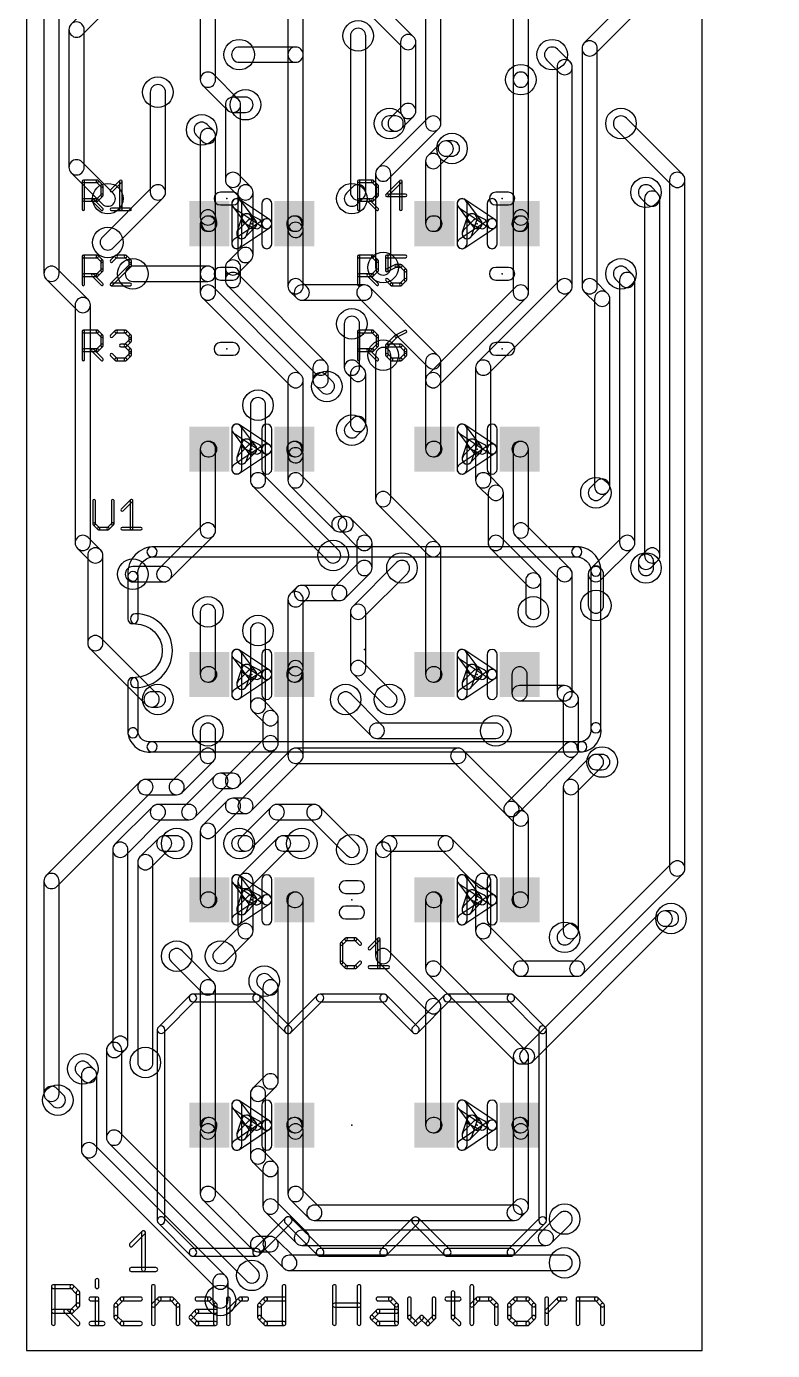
# Model space of a CAD drawing. Extents: x 1.5 to 33.1, y 0.5 to 50.
# Drawn here: x 10.5 to 25.4, y 0.5 to 26.94 of the extents above; entities that cross this region are included whole.
import ezdxf

# ---------------------------------------------------------------- set-up
doc = ezdxf.new("R2010")
doc.units = 0
for name, color, linetype in [('16', 175, 'CONTINUOUS'), ('18', 82, 'CONTINUOUS'), ('20', 7, 'CONTINUOUS'), ('21', 251, 'CONTINUOUS'), ('22', 2, 'CONTINUOUS'), ('23', 7, 'CONTINUOUS'), ('24', 7, 'CONTINUOUS'), ('25', 253, 'CONTINUOUS')]:
    doc.layers.add(name, color=color, linetype=linetype)

# ---------------------------------------------------------------- blocks, each defined once
blk = doc.blocks.new('RECT')
blk.add_solid([(-0.5, -0.5), (0.5, -0.5), (-0.5, 0.5), (0.5, 0.5)])
blk = doc.blocks.new('ROUNDV')
blk.add_circle((0, 0), 0.5)

msp = doc.modelspace()

# ---------------------------------------------------------------- linework, layer by layer
at = {"layer": '16'}
for points in [[(25.1422, 30.1078), (21.6422, 26.6078, 1), (21.8578, 26.3922), (25.3578, 29.8922, 1)], [(13.2672, 28.8578), (11.3922, 26.9828, 1), (11.6078, 26.7672), (13.4828, 28.6422, 1)], [(16.7672, 27.7672), (18.0172, 26.5172, 1), (18.2328, 26.7328), (16.9828, 27.9828, 1)], [(13.9726, 27.5), (13.9726, 25.875, 1), (14.2774, 25.875), (14.2774, 27.5, 1)], [(15.7226, 27.5), (15.7226, 26.375, 1), (16.0274, 26.375), (16.0274, 27.5, 1)], [(18.7774, 25), (18.7774, 27.5, 1), (18.4726, 27.5), (18.4726, 25, 1)], [(20.2226, 27.5), (20.2226, 25.875, 1), (20.5274, 25.875), (20.5274, 27.5, 1)], [(10.8476, 27.125), (10.8476, 22, 1), (11.1524, 22), (11.1524, 27.125, 1)], [(11.3476, 26.875), (11.3476, 24.125, 1), (11.6524, 24.125), (11.6524, 26.875, 1)], [(16.9726, 26.75), (16.9726, 23.625, 1), (17.2774, 23.625), (17.2774, 26.75, 1)], [(17.9726, 26.625), (17.9726, 25.25, 1), (18.2774, 25.25), (18.2774, 26.625, 1)], [(15.875, 26.5274), (14.75, 26.5274, 1), (14.75, 26.2226), (15.875, 26.2226, 1)], [(15.7226, 26.375), (15.7226, 23, 1), (16.0274, 23), (16.0274, 26.375, 1)], [(20.8922, 26.2672), (21.1422, 26.0172, 1), (21.3578, 26.2328), (21.1078, 26.4828, 1)], [(21.5976, 26.5), (21.5976, 21.75, 1), (21.9024, 21.75), (21.9024, 26.5, 1)], [(21.0976, 26.125), (21.0976, 21.75, 1), (21.4024, 21.75), (21.4024, 26.125, 1)], [(14.0172, 25.7672), (14.5172, 25.2672, 1), (14.7328, 25.4828), (14.2328, 25.9828, 1)], [(20.2226, 25.875), (20.2226, 23.125, 1), (20.5274, 23.125), (20.5274, 25.875, 1)], [(12.9726, 25.625), (12.9726, 23.625, 1), (13.2774, 23.625), (13.2774, 25.625, 1)], [(14.4726, 25.375), (14.4726, 23.875, 1), (14.7774, 23.875), (14.7774, 25.375, 1)], [(14.875, 25.5274), (14.625, 25.5274, 1), (14.625, 25.2226), (14.875, 25.2226, 1)], [(18.0172, 25.3578), (17.7672, 25.1078, 1), (17.9828, 24.8922), (18.2328, 25.1422, 1)], [(17.7328, 23.8922), (18.7328, 24.8922, 1), (18.5172, 25.1078), (17.5172, 24.1078, 1)], [(17.875, 25.1524), (17.75, 25.1524, 1), (17.75, 24.8476), (17.875, 24.8476, 1)], [(22.2672, 24.8922), (23.3922, 23.7672, 1), (23.6078, 23.9828), (22.4828, 25.1078, 1)], [(14.2328, 24.8578), (14.1078, 24.9828, 1), (13.8922, 24.7672), (14.0172, 24.6422, 1)], [(14.2774, 23.125), (14.2774, 24.75, 1), (13.9726, 24.75), (13.9726, 23.125, 1)], [(18.7672, 24.6078), (18.5172, 24.3578, 1), (18.7328, 24.1422), (18.9828, 24.3922, 1)], [(19, 24.6524), (18.875, 24.6524, 1), (18.875, 24.3476), (19, 24.3476, 1)], [(18.4726, 24.25), (18.4726, 23, 1), (18.7774, 23), (18.7774, 24.25, 1)], [(11.3922, 24.0172), (12.0172, 23.3922, 1), (12.2328, 23.6078), (11.6078, 24.2328, 1)], [(17.7774, 22.125), (17.7774, 24, 1), (17.4726, 24), (17.4726, 22.125, 1)], [(14.5172, 23.7672), (14.7672, 23.5172, 1), (14.9828, 23.7328), (14.7328, 23.9828, 1)], [(23.3476, 23.875), (23.3476, 10.125, 1), (23.6524, 10.125), (23.6524, 23.875, 1)], [(13.0172, 23.7328), (12.0172, 22.7328, 1), (12.2328, 22.5172), (13.2328, 23.5172, 1)], [(14.7226, 23.625), (14.7226, 22.375, 1), (15.0274, 22.375), (15.0274, 23.625, 1)], [(17.0172, 23.7328), (16.8922, 23.6078, 1), (17.1078, 23.3922), (17.2328, 23.5172, 1)], [(22.7672, 23.5172), (22.8922, 23.3922, 1), (23.1078, 23.6078), (22.9828, 23.7328, 1)], [(22.8476, 23.5), (22.8476, 16.375, 1), (23.1524, 16.375), (23.1524, 23.5, 1)], [(13.9756, 23.0951), (14.0006, 22.9701, 1), (14.2994, 23.0299), (14.2744, 23.1549, 1)], [(20.2256, 23.1549), (20.2006, 23.0299, 1), (20.4994, 22.9701), (20.5244, 23.0951, 1)], [(14.2774, 22), (14.2774, 23, 1), (13.9726, 23), (13.9726, 22, 1)], [(14.125, 22.8476), (14.15, 22.8476, 1), (14.15, 23.1524), (14.125, 23.1524, 1)], [(15.875, 23.1524), (15.85, 23.1524, 1), (15.85, 22.8476), (15.875, 22.8476, 1)], [(16.0244, 22.9049), (15.9994, 23.0299, 1), (15.7006, 22.9701), (15.7256, 22.8451, 1)], [(15.7226, 22.875), (15.7226, 21.75, 1), (16.0274, 21.75), (16.0274, 22.875, 1)], [(18.625, 22.8476), (18.65, 22.8476, 1), (18.65, 23.1524), (18.625, 23.1524, 1)], [(20.375, 23.1524), (20.35, 23.1524, 1), (20.35, 22.8476), (20.375, 22.8476, 1)], [(20.2226, 23), (20.2226, 21.625, 1), (20.5274, 21.625), (20.5274, 23, 1)], [(14.7672, 22.4828), (14.5172, 22.2328, 1), (14.7328, 22.0172), (14.9828, 22.2672, 1)], [(14.4726, 22.125), (14.4726, 21.875, 1), (14.7774, 21.875), (14.7774, 22.125, 1)], [(10.8922, 21.8922), (11.5172, 21.2672, 1), (11.7328, 21.4828), (11.1078, 22.1078, 1)], [(14.125, 22.1524), (12.625, 22.1524, 1), (12.625, 21.8476), (14.125, 21.8476, 1)], [(14.2774, 21.625), (14.2774, 22, 1), (13.9726, 22), (13.9726, 21.625, 1)], [(14.5172, 21.7672), (16.2672, 20.0172, 1), (16.4828, 20.2328), (14.7328, 21.9828, 1)], [(22.2672, 21.8922), (22.3922, 21.7672, 1), (22.6078, 21.9828), (22.4828, 22.1078, 1)], [(22.3476, 21.875), (22.3476, 16.625, 1), (22.6524, 16.625), (22.6524, 21.875, 1)], [(15.9828, 19.9828), (14.2328, 21.7328, 1), (14.0172, 21.5172), (15.7672, 19.7672, 1)], [(15.7672, 21.6422), (15.8922, 21.5172, 1), (16.1078, 21.7328), (15.9828, 21.8578, 1)], [(16, 21.4726), (17.25, 21.4726, 1), (17.25, 21.7774), (16, 21.7774, 1)], [(17.1422, 21.5172), (18.5172, 20.1422, 1), (18.7328, 20.3578), (17.3578, 21.7328, 1)], [(20.2672, 21.7328), (18.5172, 19.9828, 1), (18.7328, 19.7672), (20.4828, 21.5172, 1)], [(21.1422, 21.8578), (19.5172, 20.2328, 1), (19.7328, 20.0172), (21.3578, 21.6422, 1)], [(21.6422, 21.6422), (21.8922, 21.3922, 1), (22.1078, 21.6078), (21.8578, 21.8578, 1)], [(11.4726, 21.375), (11.4726, 16.625, 1), (11.7774, 16.625), (11.7774, 21.375, 1)], [(21.8476, 21.5), (21.8476, 17.75, 1), (22.1524, 17.75), (22.1524, 21.5, 1)], [(16.8476, 21), (16.8476, 20.125, 1), (17.1524, 20.125), (17.1524, 21, 1)], [(17.4726, 20.375), (17.4726, 17.5, 1), (17.7774, 17.5), (17.7774, 20.375, 1)], [(18.4726, 20.25), (18.4726, 19.875, 1), (18.7774, 19.875), (18.7774, 20.25, 1)], [(16.2226, 20.125), (16.2226, 19.875, 1), (16.5274, 19.875), (16.5274, 20.125, 1)], [(16.8922, 20.0172), (17.0172, 19.8922, 1), (17.2328, 20.1078), (17.1078, 20.2328, 1)], [(16.9726, 20), (16.9726, 19, 1), (17.2774, 19), (17.2774, 20, 1)], [(19.4726, 20.125), (19.4726, 17.875, 1), (19.7774, 17.875), (19.7774, 20.125, 1)], [(16.0274, 18.5), (16.0274, 19.875, 1), (15.7226, 19.875), (15.7226, 18.5, 1)], [(16.2672, 19.7672), (16.3922, 19.6422, 1), (16.6078, 19.8578), (16.4828, 19.9828, 1)], [(18.4726, 19.875), (18.4726, 18.5, 1), (18.7774, 18.5), (18.7774, 19.875, 1)], [(14.9726, 19.375), (14.9726, 17.875, 1), (15.2774, 17.875), (15.2774, 19.375, 1)], [(17.0172, 19.1078), (16.8922, 18.9828, 1), (17.1078, 18.7672), (17.2328, 18.8922, 1)], [(13.9726, 18.5), (13.9726, 16.875, 1), (14.2774, 16.875), (14.2774, 18.5, 1)], [(14.125, 18.3476), (14.15, 18.3476, 1), (14.15, 18.6524), (14.125, 18.6524, 1)], [(15.875, 18.6524), (15.85, 18.6524, 1), (15.85, 18.3476), (15.875, 18.3476, 1)], [(16.0244, 18.4049), (15.9994, 18.5299, 1), (15.7006, 18.4701), (15.7256, 18.3451, 1)], [(16.0274, 17.875), (16.0274, 18.375, 1), (15.7226, 18.375), (15.7226, 17.875, 1)], [(18.625, 18.3476), (18.65, 18.3476, 1), (18.65, 18.6524), (18.625, 18.6524, 1)], [(20.375, 18.6524), (20.35, 18.6524, 1), (20.35, 18.3476), (20.375, 18.3476, 1)], [(20.5274, 16.875), (20.5274, 18.5, 1), (20.2226, 18.5), (20.2226, 16.875, 1)], [(15.0172, 17.7672), (16.5172, 16.2672, 1), (16.7328, 16.4828), (15.2328, 17.9828, 1)], [(16.8578, 17.1078), (15.9828, 17.9828, 1), (15.7672, 17.7672), (16.6422, 16.8922, 1)], [(19.5172, 17.7672), (19.7672, 17.5172, 1), (19.9828, 17.7328), (19.7328, 17.9828, 1)], [(19.7226, 17.625), (19.7226, 16.625, 1), (20.0274, 16.625), (20.0274, 17.625, 1)], [(21.8922, 17.8578), (21.7672, 17.7328, 1), (21.9828, 17.5172), (22.1078, 17.6422, 1)], [(17.5172, 17.3922), (18.5172, 16.3922, 1), (18.7328, 16.6078), (17.7328, 17.6078, 1)], [(14.0172, 16.9828), (13.1422, 16.1078, 1), (13.3578, 15.8922), (14.2328, 16.7672, 1)], [(16.875, 17.1524), (16.75, 17.1524, 1), (16.75, 16.8476), (16.875, 16.8476, 1)], [(17.3578, 16.7328), (16.9828, 17.1078, 1), (16.7672, 16.8922), (17.1422, 16.5172, 1)], [(21.3578, 16.1078), (20.4828, 16.9828, 1), (20.2672, 16.7672), (21.1422, 15.8922, 1)], [(11.5172, 16.5172), (11.7672, 16.2672, 1), (11.9828, 16.4828), (11.7328, 16.7328, 1)], [(17.4024, 16.125), (17.4024, 16.625, 1), (17.0976, 16.625), (17.0976, 16.125, 1)], [(19.7672, 16.5172), (20.5172, 15.7672, 1), (20.7328, 15.9828), (19.9828, 16.7328, 1)], [(22.3922, 16.7328), (21.7672, 16.1078, 1), (21.9828, 15.8922), (22.6078, 16.5172, 1)], [(11.7226, 16.375), (11.7226, 14.625, 1), (12.0274, 14.625), (12.0274, 16.375, 1)], [(18.4726, 16.5), (18.4726, 14, 1), (18.7774, 14), (18.7774, 16.5, 1)], [(22.8922, 16.4828), (22.7672, 16.3578, 1), (22.9828, 16.1422), (23.1078, 16.2672, 1)], [(22.7226, 16.25), (22.7226, 16.125, 1), (23.0274, 16.125), (23.0274, 16.25, 1)], [(13.25, 16.1524), (12.625, 16.1524, 1), (12.625, 15.8476), (13.25, 15.8476, 1)], [(16.8578, 15.5172), (17.3578, 16.0172, 1), (17.1422, 16.2328), (16.6422, 15.7328, 1)], [(17.2328, 15.1422), (18.1078, 16.0172, 1), (17.8922, 16.2328), (17.0172, 15.3578, 1)], [(21.4024, 13.625), (21.4024, 16, 1), (21.0976, 16), (21.0976, 13.625, 1)], [(21.7226, 16), (21.7226, 15.375, 1), (22.0274, 15.375), (22.0274, 16, 1)], [(20.4726, 15.875), (20.4726, 15.25, 1), (20.7774, 15.25), (20.7774, 15.875, 1)], [(15.9828, 15.3922), (16.1078, 15.5172, 1), (15.8922, 15.7328), (15.7672, 15.6078, 1)], [(16.0274, 14.125), (16.0274, 15.5, 1), (15.7226, 15.5), (15.7226, 14.125, 1)], [(16, 15.4726), (16.75, 15.4726, 1), (16.75, 15.7774), (16, 15.7774, 1)], [(13.9726, 15.25), (13.9726, 14, 1), (14.2774, 14), (14.2774, 15.25, 1)], [(17.2774, 14.125), (17.2774, 15.25, 1), (16.9726, 15.25), (16.9726, 14.125, 1)], [(15.2774, 13.375), (15.2774, 14.875, 1), (14.9726, 14.875), (14.9726, 13.375, 1)], [(11.7672, 14.5172), (12.8922, 13.3922, 1), (13.1078, 13.6078), (11.9828, 14.7328, 1)], [(15.7256, 14.1549), (15.7006, 14.0299, 1), (15.9994, 13.9701), (16.0244, 14.0951, 1)], [(17.8578, 13.6078), (17.2328, 14.2328, 1), (17.0172, 14.0172), (17.6422, 13.3922, 1)], [(14.125, 13.8476), (14.15, 13.8476, 1), (14.15, 14.1524), (14.125, 14.1524, 1)], [(15.875, 14.1524), (15.85, 14.1524, 1), (15.85, 13.8476), (15.875, 13.8476, 1)], [(15.7226, 14), (15.7226, 12.375, 1), (16.0274, 12.375), (16.0274, 14, 1)], [(18.625, 13.8476), (18.65, 13.8476, 1), (18.65, 14.1524), (18.625, 14.1524, 1)], [(20.5024, 13.625), (20.5024, 14, 1), (20.1976, 14), (20.1976, 13.625, 1)], [(21.25, 13.7774), (20.35, 13.7774, 1), (20.35, 13.4726), (21.25, 13.4726, 1)], [(21.4828, 13.6078), (21.3578, 13.7328, 1), (21.1422, 13.5172), (21.2672, 13.3922, 1)], [(13, 13.3476), (13.125, 13.3476, 1), (13.125, 13.6524), (13, 13.6524, 1)], [(15.4828, 13.2328), (15.2328, 13.4828, 1), (15.0172, 13.2672), (15.2672, 13.0172, 1)], [(17.6078, 12.9828), (16.9828, 13.6078, 1), (16.7672, 13.3922), (17.3922, 12.7672, 1)], [(21.5274, 12.5), (21.5274, 13.5, 1), (21.2226, 13.5), (21.2226, 12.5, 1)], [(15.5274, 12.625), (15.5274, 13.125, 1), (15.2226, 13.125), (15.2226, 12.625, 1)], [(14.2774, 12.375), (14.2774, 12.875, 1), (13.9726, 12.875), (13.9726, 12.375, 1)], [(19.875, 13.0274), (17.5, 13.0274, 1), (17.5, 12.7226), (19.875, 12.7226, 1)], [(14.7328, 11.7672), (15.4828, 12.5172, 1), (15.2672, 12.7328), (14.5172, 11.9828, 1)], [(13.6078, 11.6422), (14.2328, 12.2672, 1), (14.0172, 12.4828), (13.3922, 11.8578, 1)], [(15.7672, 12.4828), (14.7672, 11.4828, 1), (14.9828, 11.2672), (15.9828, 12.2672, 1)], [(15.875, 12.2226), (19.125, 12.2226, 1), (19.125, 12.5274), (15.875, 12.5274, 1)], [(19.0172, 12.2672), (20.0797, 11.2047, 1), (20.2953, 11.4203), (19.2328, 12.4828, 1)], [(20.2953, 11.2047), (21.4828, 12.3922, 1), (21.2672, 12.6078), (20.0797, 11.4203, 1)], [(21.7672, 12.3578), (21.2672, 11.8578, 1), (21.4828, 11.6422), (21.9828, 12.1422, 1)], [(22, 12.4024), (21.875, 12.4024, 1), (21.875, 12.0976), (22, 12.0976, 1)], [(11.1078, 9.7672), (12.9828, 11.6422, 1), (12.7672, 11.8578), (10.8922, 9.9828, 1)], [(12.875, 11.5976), (13.5, 11.5976, 1), (13.5, 11.9024), (12.875, 11.9024, 1)], [(13.8578, 11.1422), (14.4828, 11.7672, 1), (14.2672, 11.9828), (13.6422, 11.3578, 1)], [(14.375, 11.7226), (14.625, 11.7226, 1), (14.625, 12.0274), (14.375, 12.0274, 1)], [(21.2226, 11.75), (21.2226, 8.875, 1), (21.5274, 8.875), (21.5274, 11.75, 1)], [(12.4828, 10.3922), (13.2328, 11.1422, 1), (13.0172, 11.3578), (12.2672, 10.6078, 1)], [(13.125, 11.0976), (13.75, 11.0976, 1), (13.75, 11.4024), (13.125, 11.4024, 1)], [(14.5172, 11.4828), (14.0172, 10.9828, 1), (14.2328, 10.7672), (14.7328, 11.2672, 1)], [(14.875, 11.5274), (14.625, 11.5274, 1), (14.625, 11.2226), (14.875, 11.2226, 1)], [(14.9828, 10.5172), (15.6078, 11.1422, 1), (15.3922, 11.3578), (14.7672, 10.7328, 1)], [(15.5, 11.0976), (16.25, 11.0976, 1), (16.25, 11.4024), (15.5, 11.4024, 1)], [(16.1422, 11.1422), (16.8922, 10.3922, 1), (17.1078, 10.6078), (16.3578, 11.3578, 1)], [(20.0797, 11.2047), (20.2672, 11.0172, 1), (20.4828, 11.2328), (20.2953, 11.4203, 1)], [(20.2226, 11.125), (20.2226, 9.5, 1), (20.5274, 9.5), (20.5274, 11.125, 1)], [(13.9726, 10.875), (13.9726, 9.5, 1), (14.2774, 9.5), (14.2774, 10.875, 1)], [(12.5274, 6.625), (12.5274, 10.5, 1), (12.2226, 10.5), (12.2226, 6.625, 1)], [(13.1422, 10.7328), (12.7672, 10.3578, 1), (12.9828, 10.1422), (13.3578, 10.5172, 1)], [(13.5, 10.7774), (13.25, 10.7774, 1), (13.25, 10.4726), (13.5, 10.4726, 1)], [(14.75, 10.4726), (14.875, 10.4726, 1), (14.875, 10.7774), (14.75, 10.7774, 1)], [(14.9828, 9.7672), (15.7328, 10.5172, 1), (15.5172, 10.7328), (14.7672, 9.9828, 1)], [(15.625, 10.4726), (16, 10.4726, 1), (16, 10.7774), (15.625, 10.7774, 1)], [(17.6422, 10.7328), (17.5172, 10.6078, 1), (17.7328, 10.3922), (17.8578, 10.5172, 1)], [(17.4726, 10.5), (17.4726, 8.375, 1), (17.7774, 8.375), (17.7774, 10.5, 1)], [(18.875, 10.7774), (17.75, 10.7774, 1), (17.75, 10.4726), (18.875, 10.4726, 1)], [(19.7328, 9.9828), (18.9828, 10.7328, 1), (18.7672, 10.5172), (19.5172, 9.7672, 1)], [(12.7226, 10.25), (12.7226, 6.25, 1), (13.0274, 6.25), (13.0274, 10.25, 1)], [(23.3922, 10.2328), (21.3922, 8.2328, 1), (21.6078, 8.0172), (23.6078, 10.0172, 1)], [(11.1524, 5.625), (11.1524, 9.875, 1), (10.8476, 9.875), (10.8476, 5.625, 1)], [(15.0274, 8.875), (15.0274, 9.875, 1), (14.7226, 9.875), (14.7226, 8.875, 1)], [(19.7774, 8.875), (19.7774, 9.875, 1), (19.4726, 9.875), (19.4726, 8.875, 1)], [(14.125, 9.3476), (14.15, 9.3476, 1), (14.15, 9.6524), (14.125, 9.6524, 1)], [(15.875, 9.6524), (15.85, 9.6524, 1), (15.85, 9.3476), (15.875, 9.3476, 1)], [(15.7226, 9.5), (15.7226, 5, 1), (16.0274, 5), (16.0274, 9.5, 1)], [(18.7774, 8.125), (18.7774, 9.5, 1), (18.4726, 9.5), (18.4726, 8.125, 1)], [(18.625, 9.3476), (18.65, 9.3476, 1), (18.65, 9.6524), (18.625, 9.6524, 1)], [(20.375, 9.6524), (20.35, 9.6524, 1), (20.35, 9.3476), (20.375, 9.3476, 1)], [(23.1422, 9.2328), (20.3922, 6.4828, 1), (20.6078, 6.2672), (23.3578, 9.0172, 1)], [(23.375, 9.2774), (23.25, 9.2774, 1), (23.25, 8.9726), (23.375, 8.9726, 1)], [(14.4828, 8.2672), (14.9828, 8.7672, 1), (14.7672, 8.9828), (14.2672, 8.4828, 1)], [(20.4828, 8.2328), (19.7328, 8.9828, 1), (19.5172, 8.7672), (20.2672, 8.0172, 1)], [(21.2672, 8.9828), (21.1422, 8.8578, 1), (21.3578, 8.6422), (21.4828, 8.7672, 1)], [(13.3922, 8.2672), (14.0172, 7.6422, 1), (14.2328, 7.8578), (13.6078, 8.4828, 1)], [(17.5172, 8.2672), (18.5172, 7.2672, 1), (18.7328, 7.4828), (17.7328, 8.4828, 1)], [(20.4828, 6.4828), (18.7328, 8.2328, 1), (18.5172, 8.0172), (20.2672, 6.2672, 1)], [(21.5, 8.2774), (20.375, 8.2774, 1), (20.375, 7.9726), (21.5, 7.9726, 1)], [(15.1422, 7.7672), (15.2672, 7.6422, 1), (15.4828, 7.8578), (15.3578, 7.9828, 1)], [(13.9726, 7.75), (13.9726, 5, 1), (14.2774, 5), (14.2774, 7.75, 1)], [(15.2226, 7.75), (15.2226, 5.875, 1), (15.5274, 5.875), (15.5274, 7.75, 1)], [(18.4726, 7.375), (18.4726, 5, 1), (18.7774, 5), (18.7774, 7.375, 1)], [(12.3578, 6.3922), (12.4828, 6.5172, 1), (12.2672, 6.7328), (12.1422, 6.6078, 1)], [(12.4024, 4.75), (12.4024, 6.5, 1), (12.0976, 6.5), (12.0976, 4.75, 1)], [(20.5274, 5), (20.5274, 6.375, 1), (20.2226, 6.375), (20.2226, 5, 1)], [(20.5, 6.5274), (20.375, 6.5274, 1), (20.375, 6.2226), (20.5, 6.2226, 1)], [(11.8578, 6.1078), (11.7328, 6.2328, 1), (11.5172, 6.0172), (11.6422, 5.8922, 1)], [(11.9024, 4.5), (11.9024, 6, 1), (11.5976, 6), (11.5976, 4.5, 1)], [(15.2672, 5.9828), (15.0172, 5.7328, 1), (15.2328, 5.5172), (15.4828, 5.7672, 1)], [(11.2328, 5.6078), (11.1078, 5.7328, 1), (10.8922, 5.5172), (11.0172, 5.3922, 1)], [(14.9726, 5.625), (14.9726, 4.375, 1), (15.2774, 4.375), (15.2774, 5.625, 1)], [(14.125, 4.8476), (14.15, 4.8476, 1), (14.15, 5.1524), (14.125, 5.1524, 1)], [(14.2744, 4.8451), (14.2994, 4.9701, 1), (14.0006, 5.0299), (13.9756, 4.9049, 1)], [(14.2774, 3.625), (14.2774, 4.875, 1), (13.9726, 4.875), (13.9726, 3.625, 1)], [(15.875, 5.1524), (15.85, 5.1524, 1), (15.85, 4.8476), (15.875, 4.8476, 1)], [(16.0244, 4.9049), (15.9994, 5.0299, 1), (15.7006, 4.9701), (15.7256, 4.8451, 1)], [(16.0274, 3.625), (16.0274, 4.875, 1), (15.7226, 4.875), (15.7226, 3.625, 1)], [(18.625, 4.8476), (18.65, 4.8476, 1), (18.65, 5.1524), (18.625, 5.1524, 1)], [(20.375, 5.1524), (20.35, 5.1524, 1), (20.35, 4.8476), (20.375, 4.8476, 1)], [(20.5244, 4.9049), (20.4994, 5.0299, 1), (20.2006, 4.9701), (20.2256, 4.8451, 1)], [(20.2226, 4.875), (20.2226, 3.375, 1), (20.5274, 3.375), (20.5274, 4.875, 1)], [(15.1078, 2.1078), (12.3578, 4.8578, 1), (12.1422, 4.6422), (14.8922, 1.8922, 1)], [(14.4828, 1.9828), (11.8578, 4.6078, 1), (11.6422, 4.3922), (14.2672, 1.7672, 1)], [(15.0172, 4.2672), (15.2672, 4.0172, 1), (15.4828, 4.2328), (15.2328, 4.4828, 1)], [(15.2226, 4.125), (15.2226, 3.375, 1), (15.5274, 3.375), (15.5274, 4.125, 1)], [(15.2328, 2.7328), (14.2328, 3.7328, 1), (14.0172, 3.5172), (15.0172, 2.5172, 1)], [(16.3578, 3.3578), (15.9828, 3.7328, 1), (15.7672, 3.5172), (16.1422, 3.1422, 1)], [(15.2672, 3.2672), (15.8922, 2.6422, 1), (16.1078, 2.8578), (15.4828, 3.4828, 1)], [(20.2672, 3.4828), (20.1422, 3.3578, 1), (20.3578, 3.1422), (20.4828, 3.2672, 1)], [(20.25, 3.4024), (16.25, 3.4024, 1), (16.25, 3.0976), (20.25, 3.0976, 1)], [(20.9828, 2.6422), (21.3578, 3.0172, 1), (21.1422, 3.2328), (20.7672, 2.8578, 1)], [(15.375, 2.7774), (15.125, 2.7774, 1), (15.125, 2.4726), (15.375, 2.4726, 1)], [(15.8578, 2.3578), (15.4828, 2.7328, 1), (15.2672, 2.5172), (15.6422, 2.1422, 1)], [(16, 2.5976), (20.875, 2.5976, 1), (20.875, 2.9024), (16, 2.9024, 1)], [(21.25, 2.4024), (15.75, 2.4024, 1), (15.75, 2.0976), (21.25, 2.0976, 1)], [(14.5274, 1.5), (14.5274, 1.875, 1), (14.2226, 1.875), (14.2226, 1.5, 1)]]:
    msp.add_lwpolyline(points, format="xyb", close=True, dxfattribs=at)
at = {"layer": '20'}
for p, q in [((10.5, 27.5), (10.5, 0.5)), ((24, 0.5), (24, 27.5)), ((10.5, 0.5), (24, 0.5))]:
    msp.add_line(p, q, dxfattribs=at)
at = {"layer": '21'}
for points in [[(14.373, 23.373), (14.627, 23.373, 1), (14.627, 23.627), (14.373, 23.627, 1)], [(19.873, 23.373), (20.127, 23.373, 1), (20.127, 23.627), (19.873, 23.627, 1)], [(14.373, 21.873), (14.627, 21.873, 1), (14.627, 22.127), (14.373, 22.127, 1)], [(19.873, 21.873), (20.127, 21.873, 1), (20.127, 22.127), (19.873, 22.127, 1)], [(14.373, 20.373), (14.627, 20.373, 1), (14.627, 20.627), (14.373, 20.627, 1)], [(19.873, 20.373), (20.127, 20.373, 1), (20.127, 20.627), (19.873, 20.627, 1)], [(13.0199, 16.3454, 1), (12.9965, 16.5472, 0.4143), (12.5263, 15.9536, 1), (12.7281, 15.977, -0.4143)], [(21.4918, 16.5479), (13.0082, 16.5479, 1), (13.0082, 16.3447), (21.4918, 16.3447, 1)], [(21.7712, 16.0653, 1), (21.9744, 16.0653, 0.4144), (21.4918, 16.5479, 1), (21.4918, 16.3447, -0.4144)], [(21.9744, 12.9347), (21.9744, 16.0653, 1), (21.7712, 16.0653), (21.7712, 12.9347, 1)], [(12.5256, 15.9526), (12.5256, 15.1096, 1), (12.7288, 15.1096), (12.7288, 15.9526, 1)], [(12.678, 13.9412, 1), (12.678, 13.738, 1), (12.678, 15.2112, 1), (12.678, 15.008, -1)], [(12.7288, 12.8347), (12.7288, 13.8396, 1), (12.5256, 13.8396), (12.5256, 12.8347, 1)], [(21.5766, 12.6542, 1), (21.607, 12.4532, 0.4142), (21.9733, 12.9499, 1), (21.7723, 12.9195, -0.4142)], [(12.7277, 12.8498, 1), (12.5267, 12.8196, 0.4145), (13.0234, 12.4532, 1), (12.993, 12.6542, -0.4145)], [(13.0082, 12.4521), (21.5918, 12.4521, 1), (21.5918, 12.6553), (13.0082, 12.6553, 1)], [(17.127, 9.881), (16.873, 9.881, 1), (16.873, 9.627), (17.127, 9.627, 1)], [(17.127, 9.373), (16.873, 9.373, 1), (16.873, 9.119), (17.127, 9.119, 1)], [(13.7711, 7.5939), (13.1361, 6.9589, 1), (13.2439, 6.8511), (13.8789, 7.4861, 1)], [(13.825, 7.4638), (15.095, 7.4638, 1), (15.095, 7.6162), (13.825, 7.6162, 1)], [(15.0411, 7.4861), (15.6761, 6.8511, 1), (15.7839, 6.9589), (15.1489, 7.5939, 1)], [(15.7839, 6.8511), (16.4189, 7.4861, 1), (16.3111, 7.5939), (15.6761, 6.9589, 1)], [(16.365, 7.4638), (17.635, 7.4638, 1), (17.635, 7.6162), (16.365, 7.6162, 1)], [(17.5811, 7.4861), (18.2161, 6.8511, 1), (18.3239, 6.9589), (17.6889, 7.5939, 1)], [(18.3239, 6.8511), (18.9589, 7.4861, 1), (18.8511, 7.5939), (18.2161, 6.9589, 1)], [(18.905, 7.4638), (20.175, 7.4638, 1), (20.175, 7.6162), (18.905, 7.6162, 1)], [(20.1211, 7.4861), (20.7561, 6.8511, 1), (20.8639, 6.9589), (20.2289, 7.5939, 1)], [(13.1138, 6.905), (13.1138, 3.095, 1), (13.2662, 3.095), (13.2662, 6.905, 1)], [(20.7338, 6.905), (20.7338, 3.095, 1), (20.8862, 3.095), (20.8862, 6.905, 1)], [(13.1361, 3.0411), (13.7711, 2.4061, 1), (13.8789, 2.5139), (13.2439, 3.1489, 1)], [(15.6761, 3.1489), (15.0411, 2.5139, 1), (15.1489, 2.4061), (15.7839, 3.0411, 1)], [(16.4189, 2.5139), (15.7839, 3.1489, 1), (15.6761, 3.0411), (16.3111, 2.4061, 1)], [(18.2161, 3.1489), (17.5811, 2.5139, 1), (17.6889, 2.4061), (18.3239, 3.0411, 1)], [(18.9589, 2.5139), (18.3239, 3.1489, 1), (18.2161, 3.0411), (18.8511, 2.4061, 1)], [(20.7561, 3.1489), (20.1211, 2.5139, 1), (20.2289, 2.4061), (20.8639, 3.0411, 1)], [(12.62, 2.5816), (12.8658, 2.8274, 1), (12.8119, 2.8813), (12.5662, 2.6355, 1)], [(12.8007, 2.8543), (12.8007, 2.1171, 1), (12.8769, 2.1171), (12.8769, 2.8543, 1)], [(15.095, 2.5362), (13.825, 2.5362, 1), (13.825, 2.3838), (15.095, 2.3838, 1)], [(17.635, 2.5362), (16.365, 2.5362, 1), (16.365, 2.3838), (17.635, 2.3838, 1)], [(20.175, 2.5362), (18.905, 2.5362, 1), (18.905, 2.3838), (20.175, 2.3838, 1)], [(12.5931, 2.079), (13.0846, 2.079, 1), (13.0846, 2.1552), (12.5931, 2.1552, 1)]]:
    msp.add_lwpolyline(points, format="xyb", close=True, dxfattribs=at)
at = {"layer": '22'}
for points in [[(15.3555, 23.0832), (14.7555, 23.4832, 1), (14.6445, 23.3168), (15.2445, 22.9168, 1)], [(14.8, 22.6), (14.8, 23.4, 1), (14.6, 23.4), (14.6, 22.6, 1)], [(14.62, 23.34), (14.92, 22.94, 1), (15.08, 23.06), (14.78, 23.46, 1)], [(15.2, 23.4), (15.2, 23, 1), (15.4, 23), (15.4, 23.4, 1)], [(19.8555, 23.0832), (19.2555, 23.4832, 1), (19.1445, 23.3168), (19.7445, 22.9168, 1)], [(19.3, 22.6), (19.3, 23.4, 1), (19.1, 23.4), (19.1, 22.6, 1)], [(19.12, 23.34), (19.42, 22.94, 1), (19.58, 23.06), (19.28, 23.46, 1)], [(19.7, 23.4), (19.7, 23, 1), (19.9, 23), (19.9, 23.4, 1)], [(15.2445, 23.0832), (14.6445, 22.6832, 1), (14.7555, 22.5168), (15.3555, 22.9168, 1)], [(14.8949, 22.7684), (14.9949, 23.0684, 1), (14.8051, 23.1316), (14.7051, 22.8316, 1)], [(14.9293, 23.0707), (14.7293, 22.8707, 1), (14.8707, 22.7293), (15.0707, 22.9293, 1)], [(14.8553, 23.0106), (15.0553, 22.9106, 1), (15.1447, 23.0894), (14.9447, 23.1894, 1)], [(15.2, 23), (15.2, 22.6, 1), (15.4, 22.6), (15.4, 23, 1)], [(19.7445, 23.0832), (19.1445, 22.6832, 1), (19.2555, 22.5168), (19.8555, 22.9168, 1)], [(19.3949, 22.7684), (19.4949, 23.0684, 1), (19.3051, 23.1316), (19.2051, 22.8316, 1)], [(19.4293, 23.0707), (19.2293, 22.8707, 1), (19.3707, 22.7293), (19.5707, 22.9293, 1)], [(19.3553, 23.0106), (19.5553, 22.9106, 1), (19.6447, 23.0894), (19.4447, 23.1894, 1)], [(19.7, 23), (19.7, 22.6, 1), (19.9, 22.6), (19.9, 23, 1)], [(15.3555, 18.5832), (14.7555, 18.9832, 1), (14.6445, 18.8168), (15.2445, 18.4168, 1)], [(14.8, 18.1), (14.8, 18.9, 1), (14.6, 18.9), (14.6, 18.1, 1)], [(14.62, 18.84), (14.92, 18.44, 1), (15.08, 18.56), (14.78, 18.96, 1)], [(15.2, 18.9), (15.2, 18.5, 1), (15.4, 18.5), (15.4, 18.9, 1)], [(19.8555, 18.5832), (19.2555, 18.9832, 1), (19.1445, 18.8168), (19.7445, 18.4168, 1)], [(19.3, 18.1), (19.3, 18.9, 1), (19.1, 18.9), (19.1, 18.1, 1)], [(19.12, 18.84), (19.42, 18.44, 1), (19.58, 18.56), (19.28, 18.96, 1)], [(19.7, 18.9), (19.7, 18.5, 1), (19.9, 18.5), (19.9, 18.9, 1)], [(15.2445, 18.5832), (14.6445, 18.1832, 1), (14.7555, 18.0168), (15.3555, 18.4168, 1)], [(14.8949, 18.2684), (14.9949, 18.5684, 1), (14.8051, 18.6316), (14.7051, 18.3316, 1)], [(14.9293, 18.5707), (14.7293, 18.3707, 1), (14.8707, 18.2293), (15.0707, 18.4293, 1)], [(14.8553, 18.5106), (15.0553, 18.4106, 1), (15.1447, 18.5894), (14.9447, 18.6894, 1)], [(15.2, 18.5), (15.2, 18.1, 1), (15.4, 18.1), (15.4, 18.5, 1)], [(19.7445, 18.5832), (19.1445, 18.1832, 1), (19.2555, 18.0168), (19.8555, 18.4168, 1)], [(19.3949, 18.2684), (19.4949, 18.5684, 1), (19.3051, 18.6316), (19.2051, 18.3316, 1)], [(19.4293, 18.5707), (19.2293, 18.3707, 1), (19.3707, 18.2293), (19.5707, 18.4293, 1)], [(19.3553, 18.5106), (19.5553, 18.4106, 1), (19.6447, 18.5894), (19.4447, 18.6894, 1)], [(19.7, 18.5), (19.7, 18.1, 1), (19.9, 18.1), (19.9, 18.5, 1)], [(15.3555, 14.0832), (14.7555, 14.4832, 1), (14.6445, 14.3168), (15.2445, 13.9168, 1)], [(14.8, 13.6), (14.8, 14.4, 1), (14.6, 14.4), (14.6, 13.6, 1)], [(14.62, 14.34), (14.92, 13.94, 1), (15.08, 14.06), (14.78, 14.46, 1)], [(15.2, 14.4), (15.2, 14, 1), (15.4, 14), (15.4, 14.4, 1)], [(19.8555, 14.0832), (19.2555, 14.4832, 1), (19.1445, 14.3168), (19.7445, 13.9168, 1)], [(19.3, 13.6), (19.3, 14.4, 1), (19.1, 14.4), (19.1, 13.6, 1)], [(19.12, 14.34), (19.42, 13.94, 1), (19.58, 14.06), (19.28, 14.46, 1)], [(19.7, 14.4), (19.7, 14, 1), (19.9, 14), (19.9, 14.4, 1)], [(15.2445, 14.0832), (14.6445, 13.6832, 1), (14.7555, 13.5168), (15.3555, 13.9168, 1)], [(14.8949, 13.7684), (14.9949, 14.0684, 1), (14.8051, 14.1316), (14.7051, 13.8316, 1)], [(14.9293, 14.0707), (14.7293, 13.8707, 1), (14.8707, 13.7293), (15.0707, 13.9293, 1)], [(14.8553, 14.0106), (15.0553, 13.9106, 1), (15.1447, 14.0894), (14.9447, 14.1894, 1)], [(15.2, 14), (15.2, 13.6, 1), (15.4, 13.6), (15.4, 14, 1)], [(19.7445, 14.0832), (19.1445, 13.6832, 1), (19.2555, 13.5168), (19.8555, 13.9168, 1)], [(19.3949, 13.7684), (19.4949, 14.0684, 1), (19.3051, 14.1316), (19.2051, 13.8316, 1)], [(19.4293, 14.0707), (19.2293, 13.8707, 1), (19.3707, 13.7293), (19.5707, 13.9293, 1)], [(19.3553, 14.0106), (19.5553, 13.9106, 1), (19.6447, 14.0894), (19.4447, 14.1894, 1)], [(19.7, 14), (19.7, 13.6, 1), (19.9, 13.6), (19.9, 14, 1)], [(15.3555, 9.5832), (14.7555, 9.9832, 1), (14.6445, 9.8168), (15.2445, 9.4168, 1)], [(14.8, 9.1), (14.8, 9.9, 1), (14.6, 9.9), (14.6, 9.1, 1)], [(14.62, 9.84), (14.92, 9.44, 1), (15.08, 9.56), (14.78, 9.96, 1)], [(15.2, 9.9), (15.2, 9.5, 1), (15.4, 9.5), (15.4, 9.9, 1)], [(19.8555, 9.5832), (19.2555, 9.9832, 1), (19.1445, 9.8168), (19.7445, 9.4168, 1)], [(19.3, 9.1), (19.3, 9.9, 1), (19.1, 9.9), (19.1, 9.1, 1)], [(19.12, 9.84), (19.42, 9.44, 1), (19.58, 9.56), (19.28, 9.96, 1)], [(19.7, 9.9), (19.7, 9.5, 1), (19.9, 9.5), (19.9, 9.9, 1)], [(15.2445, 9.5832), (14.6445, 9.1832, 1), (14.7555, 9.0168), (15.3555, 9.4168, 1)], [(14.8949, 9.2684), (14.9949, 9.5684, 1), (14.8051, 9.6316), (14.7051, 9.3316, 1)], [(14.9293, 9.5707), (14.7293, 9.3707, 1), (14.8707, 9.2293), (15.0707, 9.4293, 1)], [(14.8553, 9.5106), (15.0553, 9.4106, 1), (15.1447, 9.5894), (14.9447, 9.6894, 1)], [(15.2, 9.5), (15.2, 9.1, 1), (15.4, 9.1), (15.4, 9.5, 1)], [(19.7445, 9.5832), (19.1445, 9.1832, 1), (19.2555, 9.0168), (19.8555, 9.4168, 1)], [(19.3949, 9.2684), (19.4949, 9.5684, 1), (19.3051, 9.6316), (19.2051, 9.3316, 1)], [(19.4293, 9.5707), (19.2293, 9.3707, 1), (19.3707, 9.2293), (19.5707, 9.4293, 1)], [(19.3553, 9.5106), (19.5553, 9.4106, 1), (19.6447, 9.5894), (19.4447, 9.6894, 1)], [(19.7, 9.5), (19.7, 9.1, 1), (19.9, 9.1), (19.9, 9.5, 1)], [(15.3555, 5.0832), (14.7555, 5.4832, 1), (14.6445, 5.3168), (15.2445, 4.9168, 1)], [(14.8, 4.6), (14.8, 5.4, 1), (14.6, 5.4), (14.6, 4.6, 1)], [(14.62, 5.34), (14.92, 4.94, 1), (15.08, 5.06), (14.78, 5.46, 1)], [(15.2, 5.4), (15.2, 5, 1), (15.4, 5), (15.4, 5.4, 1)], [(19.8555, 5.0832), (19.2555, 5.4832, 1), (19.1445, 5.3168), (19.7445, 4.9168, 1)], [(19.3, 4.6), (19.3, 5.4, 1), (19.1, 5.4), (19.1, 4.6, 1)], [(19.12, 5.34), (19.42, 4.94, 1), (19.58, 5.06), (19.28, 5.46, 1)], [(19.7, 5.4), (19.7, 5, 1), (19.9, 5), (19.9, 5.4, 1)], [(15.2445, 5.0832), (14.6445, 4.6832, 1), (14.7555, 4.5168), (15.3555, 4.9168, 1)], [(14.8949, 4.7684), (14.9949, 5.0684, 1), (14.8051, 5.1316), (14.7051, 4.8316, 1)], [(14.9293, 5.0707), (14.7293, 4.8707, 1), (14.8707, 4.7293), (15.0707, 4.9293, 1)], [(14.8553, 5.0106), (15.0553, 4.9106, 1), (15.1447, 5.0894), (14.9447, 5.1894, 1)], [(15.2, 5), (15.2, 4.6, 1), (15.4, 4.6), (15.4, 5, 1)], [(19.7445, 5.0832), (19.1445, 4.6832, 1), (19.2555, 4.5168), (19.8555, 4.9168, 1)], [(19.3949, 4.7684), (19.4949, 5.0684, 1), (19.3051, 5.1316), (19.2051, 4.8316, 1)], [(19.4293, 5.0707), (19.2293, 4.8707, 1), (19.3707, 4.7293), (19.5707, 4.9293, 1)], [(19.3553, 5.0106), (19.5553, 4.9106, 1), (19.6447, 5.0894), (19.4447, 5.1894, 1)], [(19.7, 5), (19.7, 4.6, 1), (19.9, 4.6), (19.9, 5, 1)]]:
    msp.add_lwpolyline(points, format="xyb", close=True, dxfattribs=at)
at = {"layer": '23'}
for p in [(14.5, 23.5), (20, 23.5), (14.5, 22), (20, 22), (14.5, 20.5), (20, 20.5), (17.25, 14.5), (17, 9.5), (17, 5)]:
    msp.add_point(p, dxfattribs=at)
at = {"layer": '24'}
for p in [(15, 23), (19.5, 23), (15, 18.5), (19.5, 18.5), (15, 14), (19.5, 14), (15, 9.5), (19.5, 9.5), (15, 5), (19.5, 5)]:
    msp.add_point(p, dxfattribs=at)
at = {"layer": '25'}
for points in [[(11.6618, 23.2874), (11.6618, 23.8467, 1), (11.611, 23.8467), (11.611, 23.2874, 1)], [(11.6364, 23.8213), (11.916, 23.8213, 1), (11.916, 23.8721), (11.6364, 23.8721, 1)], [(11.8981, 23.8287), (11.9913, 23.7355, 1), (12.0272, 23.7714), (11.934, 23.8646, 1)], [(12.2157, 23.6423), (12.4021, 23.8287, 1), (12.3662, 23.8646), (12.1797, 23.6782, 1)], [(12.3587, 23.8467), (12.3587, 23.2874, 1), (12.4095, 23.2874), (12.4095, 23.8467, 1)], [(17.1618, 23.2874), (17.1618, 23.8467, 1), (17.111, 23.8467), (17.111, 23.2874, 1)], [(17.1364, 23.8213), (17.416, 23.8213, 1), (17.416, 23.8721), (17.1364, 23.8721, 1)], [(17.3981, 23.8287), (17.4913, 23.7355, 1), (17.5272, 23.7714), (17.434, 23.8646, 1)], [(17.9594, 23.8646), (17.6797, 23.585, 1), (17.7157, 23.5491), (17.9953, 23.8287, 1)], [(18.0027, 23.2874), (18.0027, 23.8467, 1), (17.9519, 23.8467), (17.9519, 23.2874, 1)], [(11.9913, 23.585), (11.8981, 23.4918, 1), (11.934, 23.4559), (12.0272, 23.5491, 1)], [(11.9839, 23.7535), (11.9839, 23.567, 1), (12.0346, 23.567), (12.0346, 23.7535, 1)], [(17.4913, 23.585), (17.3981, 23.4918, 1), (17.434, 23.4559), (17.5272, 23.5491, 1)], [(17.4839, 23.7535), (17.4839, 23.567, 1), (17.5347, 23.567), (17.5347, 23.7535, 1)], [(17.6977, 23.5416), (18.0706, 23.5416, 1), (18.0706, 23.5924), (17.6977, 23.5924, 1)], [(11.916, 23.4992), (11.6364, 23.4992, 1), (11.6364, 23.4484), (11.916, 23.4484, 1)], [(11.8049, 23.4559), (11.9913, 23.2694, 1), (12.0272, 23.3054), (11.8408, 23.4918, 1)], [(12.1977, 23.262), (12.5706, 23.262, 1), (12.5706, 23.3128), (12.1977, 23.3128, 1)], [(17.416, 23.4992), (17.1364, 23.4992, 1), (17.1364, 23.4484), (17.416, 23.4484, 1)], [(17.3049, 23.4559), (17.4913, 23.2694, 1), (17.5272, 23.3054), (17.3408, 23.4918, 1)], [(11.6618, 21.7874), (11.6618, 22.3467, 1), (11.611, 22.3467), (11.611, 21.7874, 1)], [(11.6364, 22.3213), (11.916, 22.3213, 1), (11.916, 22.3721), (11.6364, 22.3721, 1)], [(11.8981, 22.3287), (11.9913, 22.2355, 1), (12.0272, 22.2714), (11.934, 22.3646, 1)], [(11.9839, 22.2535), (11.9839, 22.067, 1), (12.0346, 22.067), (12.0346, 22.2535, 1)], [(12.273, 22.3646), (12.1797, 22.2714, 1), (12.2157, 22.2355), (12.3089, 22.3287, 1)], [(12.4773, 22.3721), (12.2909, 22.3721, 1), (12.2909, 22.3213), (12.4773, 22.3213, 1)], [(12.5885, 22.2714), (12.4953, 22.3646, 1), (12.4594, 22.3287), (12.5526, 22.2355, 1)], [(12.596, 22.1603), (12.596, 22.2535, 1), (12.5452, 22.2535), (12.5452, 22.1603, 1)], [(17.1618, 21.7874), (17.1618, 22.3467, 1), (17.111, 22.3467), (17.111, 21.7874, 1)], [(17.1364, 22.3213), (17.416, 22.3213, 1), (17.416, 22.3721), (17.1364, 22.3721, 1)], [(17.3981, 22.3287), (17.4913, 22.2355, 1), (17.5272, 22.2714), (17.434, 22.3646, 1)], [(17.4839, 22.2535), (17.4839, 22.067, 1), (17.5347, 22.067), (17.5347, 22.2535, 1)], [(18.0706, 22.3721), (17.6977, 22.3721, 1), (17.6977, 22.3213), (18.0706, 22.3213, 1)], [(17.6723, 22.3467), (17.6723, 22.067, 1), (17.7231, 22.067), (17.7231, 22.3467, 1)], [(11.916, 21.9992), (11.6364, 21.9992, 1), (11.6364, 21.9484), (11.916, 21.9484, 1)], [(11.8049, 21.9559), (11.9913, 21.7694, 1), (12.0272, 21.8054), (11.8408, 21.9918, 1)], [(11.9913, 22.085), (11.8981, 21.9918, 1), (11.934, 21.9559), (12.0272, 22.0491, 1)], [(12.2157, 21.7694), (12.5885, 22.1423, 1), (12.5526, 22.1782), (12.1797, 21.8054, 1)], [(17.416, 21.9992), (17.1364, 21.9992, 1), (17.1364, 21.9484), (17.416, 21.9484, 1)], [(17.3049, 21.9559), (17.4913, 21.7694, 1), (17.5272, 21.8054), (17.3408, 21.9918, 1)], [(17.4913, 22.085), (17.3981, 21.9918, 1), (17.434, 21.9559), (17.5272, 22.0491, 1)], [(17.7091, 22.0443), (17.8955, 22.1375, 1), (17.8728, 22.183), (17.6864, 22.0898, 1)], [(17.8841, 22.1349), (17.9773, 22.1349, 1), (17.9773, 22.1857), (17.8841, 22.1857, 1)], [(17.9594, 22.1423), (18.0526, 22.0491, 1), (18.0885, 22.085), (17.9953, 22.1782, 1)], [(18.0452, 22.067), (18.0452, 21.8806, 1), (18.096, 21.8806), (18.096, 22.067, 1)], [(12.5706, 21.8128), (12.1977, 21.8128, 1), (12.1977, 21.762), (12.5706, 21.762, 1)], [(17.8089, 21.8054), (17.7157, 21.8986, 1), (17.6797, 21.8627), (17.773, 21.7694, 1)], [(17.9773, 21.8128), (17.7909, 21.8128, 1), (17.7909, 21.762), (17.9773, 21.762, 1)], [(18.0526, 21.8986), (17.9594, 21.8054, 1), (17.9953, 21.7694), (18.0885, 21.8627, 1)], [(11.6618, 20.2874), (11.6618, 20.8467, 1), (11.611, 20.8467), (11.611, 20.2874, 1)], [(11.6364, 20.8213), (11.916, 20.8213, 1), (11.916, 20.8721), (11.6364, 20.8721, 1)], [(11.8981, 20.8287), (11.9913, 20.7355, 1), (12.0272, 20.7714), (11.934, 20.8646, 1)], [(11.9839, 20.7535), (11.9839, 20.567, 1), (12.0346, 20.567), (12.0346, 20.7535, 1)], [(12.2157, 20.7355), (12.3089, 20.8287, 1), (12.273, 20.8646), (12.1797, 20.7714, 1)], [(12.2909, 20.8213), (12.4773, 20.8213, 1), (12.4773, 20.8721), (12.2909, 20.8721, 1)], [(12.4594, 20.8287), (12.5526, 20.7355, 1), (12.5885, 20.7714), (12.4953, 20.8646, 1)], [(12.5526, 20.6782), (12.4594, 20.585, 1), (12.4953, 20.5491), (12.5885, 20.6423, 1)], [(12.5452, 20.7535), (12.5452, 20.6603, 1), (12.596, 20.6603), (12.596, 20.7535, 1)], [(17.1618, 20.2874), (17.1618, 20.8467, 1), (17.111, 20.8467), (17.111, 20.2874, 1)], [(17.1364, 20.8213), (17.416, 20.8213, 1), (17.416, 20.8721), (17.1364, 20.8721, 1)], [(17.3981, 20.8287), (17.4913, 20.7355, 1), (17.5272, 20.7714), (17.434, 20.8646, 1)], [(17.4839, 20.7535), (17.4839, 20.567, 1), (17.5347, 20.567), (17.5347, 20.7535, 1)], [(17.8662, 20.7714), (17.6797, 20.585, 1), (17.7157, 20.5491), (17.9021, 20.7355, 1)], [(18.0592, 20.8694), (17.8728, 20.7762, 1), (17.8955, 20.7307), (18.0819, 20.824, 1)], [(11.916, 20.4992), (11.6364, 20.4992, 1), (11.6364, 20.4484), (11.916, 20.4484, 1)], [(11.8049, 20.4559), (11.9913, 20.2694, 1), (12.0272, 20.3054), (11.8408, 20.4918, 1)], [(11.9913, 20.585), (11.8981, 20.4918, 1), (11.934, 20.4559), (12.0272, 20.5491, 1)], [(12.3089, 20.3054), (12.2157, 20.3986, 1), (12.1797, 20.3627), (12.273, 20.2694, 1)], [(12.4773, 20.5924), (12.3841, 20.5924, 1), (12.3841, 20.5416), (12.4773, 20.5416, 1)], [(12.5526, 20.3986), (12.4594, 20.3054, 1), (12.4953, 20.2694), (12.5885, 20.3627, 1)], [(12.4594, 20.5491), (12.5526, 20.4559, 1), (12.5885, 20.4918), (12.4953, 20.585, 1)], [(12.5452, 20.4738), (12.5452, 20.3806, 1), (12.596, 20.3806), (12.596, 20.4738, 1)], [(17.416, 20.4992), (17.1364, 20.4992, 1), (17.1364, 20.4484), (17.416, 20.4484, 1)], [(17.3049, 20.4559), (17.4913, 20.2694, 1), (17.5272, 20.3054), (17.3408, 20.4918, 1)], [(17.4913, 20.585), (17.3981, 20.4918, 1), (17.434, 20.4559), (17.5272, 20.5491, 1)], [(17.6723, 20.567), (17.6723, 20.3806, 1), (17.7231, 20.3806), (17.7231, 20.567, 1)], [(17.9773, 20.5924), (17.6977, 20.5924, 1), (17.6977, 20.5416), (17.9773, 20.5416, 1)], [(17.6797, 20.3627), (17.773, 20.2694, 1), (17.8089, 20.3054), (17.7157, 20.3986, 1)], [(17.9953, 20.2694), (18.0885, 20.3627, 1), (18.0526, 20.3986), (17.9594, 20.3054, 1)], [(18.0885, 20.4918), (17.9953, 20.585, 1), (17.9594, 20.5491), (18.0526, 20.4559, 1)], [(18.096, 20.3806), (18.096, 20.4738, 1), (18.0452, 20.4738), (18.0452, 20.3806, 1)], [(12.4773, 20.3128), (12.2909, 20.3128, 1), (12.2909, 20.262), (12.4773, 20.262, 1)], [(17.7909, 20.262), (17.9773, 20.262, 1), (17.9773, 20.3128), (17.7909, 20.3128, 1)], [(11.825, 17.4697), (11.825, 17.0036, 1), (11.8758, 17.0036), (11.8758, 17.4697, 1)], [(12.2486, 17.0036), (12.2486, 17.4697, 1), (12.1979, 17.4697), (12.1979, 17.0036, 1)], [(12.4297, 17.2653), (12.6161, 17.4517, 1), (12.5802, 17.4876), (12.3937, 17.3012, 1)], [(12.5727, 17.4697), (12.5727, 16.9104, 1), (12.6235, 16.9104), (12.6235, 17.4697, 1)], [(11.8324, 16.9857), (11.9257, 16.8924, 1), (11.9616, 16.9284), (11.8684, 17.0216, 1)], [(11.9436, 16.885), (12.13, 16.885, 1), (12.13, 16.9358), (11.9436, 16.9358, 1)], [(12.148, 16.8924), (12.2412, 16.9857, 1), (12.2053, 17.0216), (12.1121, 16.9284, 1)], [(12.4117, 16.885), (12.7846, 16.885, 1), (12.7846, 16.9358), (12.4117, 16.9358, 1)], [(16.867, 8.731), (16.7738, 8.6378, 1), (16.8097, 8.6019), (16.903, 8.6951, 1)], [(17.0714, 8.7385), (16.885, 8.7385, 1), (16.885, 8.6877), (17.0714, 8.6877, 1)], [(17.1826, 8.6378), (17.0894, 8.731, 1), (17.0535, 8.6951), (17.1467, 8.6019, 1)], [(17.371, 8.5087), (17.5575, 8.6951, 1), (17.5216, 8.731), (17.3351, 8.5446, 1)], [(17.5141, 8.7131), (17.5141, 8.1538, 1), (17.5649, 8.1538), (17.5649, 8.7131, 1)], [(16.7664, 8.6199), (16.7664, 8.247, 1), (16.8172, 8.247), (16.8172, 8.6199, 1)], [(16.7738, 8.2291), (16.867, 8.1358, 1), (16.903, 8.1718), (16.8097, 8.265, 1)], [(17.0894, 8.1358), (17.1826, 8.2291, 1), (17.1467, 8.265), (17.0535, 8.1718, 1)], [(16.885, 8.1284), (17.0714, 8.1284, 1), (17.0714, 8.1792), (16.885, 8.1792, 1)], [(17.3531, 8.1284), (17.7259, 8.1284, 1), (17.7259, 8.1792), (17.3531, 8.1792, 1)], [(11.8713, 1.8982), (11.8713, 1.7753, 1), (11.9475, 1.7753), (11.9475, 1.8982, 1)], [(11.0762, 1.0381), (11.0762, 1.7753, 1), (11, 1.7753), (11, 1.0381, 1)], [(11.0381, 1.7372), (11.4067, 1.7372, 1), (11.4067, 1.8134), (11.0381, 1.8134, 1)], [(11.3798, 1.7484), (11.5026, 1.6255, 1), (11.5565, 1.6794), (11.4337, 1.8023, 1)], [(11.4915, 1.6525), (11.4915, 1.4067, 1), (11.5677, 1.4067), (11.5677, 1.6525, 1)], [(12.9958, 1.7753), (12.9958, 1.0381, 1), (13.072, 1.0381), (13.072, 1.7753, 1)], [(15.6078, 1.7753), (15.6078, 1.0381, 1), (15.684, 1.0381), (15.684, 1.7753, 1)], [(16.6893, 1.0381), (16.6893, 1.7753, 1), (16.6131, 1.7753), (16.6131, 1.0381, 1)], [(17.1046, 1.7753), (17.1046, 1.0381, 1), (17.1808, 1.0381), (17.1808, 1.7753, 1)], [(18.9812, 1.6525), (18.9812, 1.161, 1), (19.0574, 1.161), (19.0574, 1.6525, 1)], [(19.3573, 1.7753), (19.3573, 1.0381, 1), (19.4335, 1.0381), (19.4335, 1.7753, 1)], [(11.4067, 1.3219), (11.0381, 1.3219, 1), (11.0381, 1.2457), (11.4067, 1.2457, 1)], [(11.2569, 1.2569), (11.5026, 1.0112, 1), (11.5565, 1.065), (11.3108, 1.3108, 1)], [(11.5026, 1.4337), (11.3798, 1.3108, 1), (11.4337, 1.2569), (11.5565, 1.3798, 1)], [(11.7865, 1.4915), (11.9094, 1.4915, 1), (11.9094, 1.5677), (11.7865, 1.5677, 1)], [(11.8713, 1.5296), (11.8713, 1.0381, 1), (11.9475, 1.0381), (11.9475, 1.5296, 1)], [(12.3814, 1.5565), (12.2585, 1.4337, 1), (12.3124, 1.3798), (12.4353, 1.5026, 1)], [(12.2474, 1.4067), (12.2474, 1.161, 1), (12.3236, 1.161), (12.3236, 1.4067, 1)], [(12.7769, 1.5677), (12.4083, 1.5677, 1), (12.4083, 1.4915), (12.7769, 1.4915, 1)], [(13.0608, 1.3798), (13.1837, 1.5026, 1), (13.1298, 1.5565), (13.0069, 1.4337, 1)], [(13.1567, 1.4915), (13.4025, 1.4915, 1), (13.4025, 1.5677), (13.1567, 1.5677, 1)], [(13.3755, 1.5026), (13.4984, 1.3798, 1), (13.5523, 1.4337), (13.4294, 1.5565, 1)], [(13.4873, 1.4067), (13.4873, 1.0381, 1), (13.5635, 1.0381), (13.5635, 1.4067, 1)], [(13.8092, 1.134), (13.9321, 1.2569, 1), (13.8782, 1.3108), (13.7553, 1.1879, 1)], [(13.9052, 1.4915), (14.1509, 1.4915, 1), (14.1509, 1.5677), (13.9052, 1.5677, 1)], [(13.9052, 1.2457), (14.2738, 1.2457, 1), (14.2738, 1.3219), (13.9052, 1.3219, 1)], [(14.124, 1.5026), (14.2468, 1.3798, 1), (14.3007, 1.4337), (14.1778, 1.5565, 1)], [(14.2357, 1.4067), (14.2357, 1.0381, 1), (14.3119, 1.0381), (14.3119, 1.4067, 1)], [(14.5688, 1.0381), (14.5688, 1.5296, 1), (14.4926, 1.5296), (14.4926, 1.0381, 1)], [(14.5576, 1.2569), (14.8034, 1.5026, 1), (14.7495, 1.5565), (14.5038, 1.3108, 1)], [(14.7764, 1.4915), (14.8993, 1.4915, 1), (14.8993, 1.5677), (14.7764, 1.5677, 1)], [(15.1813, 1.3798), (15.3042, 1.5026, 1), (15.2503, 1.5565), (15.1274, 1.4337, 1)], [(15.1925, 1.161), (15.1925, 1.4067, 1), (15.1163, 1.4067), (15.1163, 1.161, 1)], [(15.2773, 1.4915), (15.6459, 1.4915, 1), (15.6459, 1.5677), (15.2773, 1.5677, 1)], [(16.6512, 1.3686), (17.1427, 1.3686, 1), (17.1427, 1.4448), (16.6512, 1.4448, 1)], [(17.4266, 1.134), (17.5494, 1.2569, 1), (17.4956, 1.3108), (17.3727, 1.1879, 1)], [(17.5225, 1.4915), (17.7682, 1.4915, 1), (17.7682, 1.5677), (17.5225, 1.5677, 1)], [(17.5225, 1.2457), (17.8911, 1.2457, 1), (17.8911, 1.3219), (17.5225, 1.3219, 1)], [(17.7413, 1.5026), (17.8642, 1.3798, 1), (17.9181, 1.4337), (17.7952, 1.5565, 1)], [(17.853, 1.4067), (17.853, 1.0381, 1), (17.9292, 1.0381), (17.9292, 1.4067, 1)], [(18.1099, 1.5296), (18.1099, 1.161, 1), (18.1861, 1.161), (18.1861, 1.5296, 1)], [(18.6776, 1.161), (18.6776, 1.5296, 1), (18.6014, 1.5296), (18.6014, 1.161, 1)], [(18.8965, 1.4915), (19.1422, 1.4915, 1), (19.1422, 1.5677), (18.8965, 1.5677, 1)], [(19.4223, 1.3798), (19.5452, 1.5026, 1), (19.4913, 1.5565), (19.3685, 1.4337, 1)], [(19.5183, 1.4915), (19.764, 1.4915, 1), (19.764, 1.5677), (19.5183, 1.5677, 1)], [(19.7371, 1.5026), (19.8599, 1.3798, 1), (19.9138, 1.4337), (19.791, 1.5565, 1)], [(19.8488, 1.4067), (19.8488, 1.0381, 1), (19.925, 1.0381), (19.925, 1.4067, 1)], [(20.2397, 1.5565), (20.1169, 1.4337, 1), (20.1708, 1.3798), (20.2936, 1.5026, 1)], [(20.1057, 1.4067), (20.1057, 1.161, 1), (20.1819, 1.161), (20.1819, 1.4067, 1)], [(20.5124, 1.5677), (20.2667, 1.5677, 1), (20.2667, 1.4915), (20.5124, 1.4915, 1)], [(20.6622, 1.4337), (20.5394, 1.5565, 1), (20.4855, 1.5026), (20.6084, 1.3798, 1)], [(20.6734, 1.161), (20.6734, 1.4067, 1), (20.5972, 1.4067), (20.5972, 1.161, 1)], [(20.9303, 1.0381), (20.9303, 1.5296, 1), (20.8541, 1.5296), (20.8541, 1.0381, 1)], [(20.9192, 1.2569), (21.1649, 1.5026, 1), (21.111, 1.5565), (20.8653, 1.3108, 1)], [(21.138, 1.4915), (21.2609, 1.4915, 1), (21.2609, 1.5677), (21.138, 1.5677, 1)], [(21.554, 1.0381), (21.554, 1.5296, 1), (21.4778, 1.5296), (21.4778, 1.0381, 1)], [(21.5159, 1.4915), (21.8845, 1.4915, 1), (21.8845, 1.5677), (21.5159, 1.5677, 1)], [(21.8576, 1.5026), (21.9805, 1.3798, 1), (22.0343, 1.4337), (21.9115, 1.5565, 1)], [(21.9693, 1.4067), (21.9693, 1.0381, 1), (22.0455, 1.0381), (22.0455, 1.4067, 1)], [(11.7865, 1), (12.0323, 1, 1), (12.0323, 1.0762), (11.7865, 1.0762, 1)], [(12.2585, 1.134), (12.3814, 1.0112, 1), (12.4353, 1.065), (12.3124, 1.1879, 1)], [(12.4083, 1), (12.7769, 1, 1), (12.7769, 1.0762), (12.4083, 1.0762, 1)], [(13.9321, 1.065), (13.8092, 1.1879, 1), (13.7553, 1.134), (13.8782, 1.0112, 1)], [(14.2738, 1.0762), (13.9052, 1.0762, 1), (13.9052, 1), (14.2738, 1, 1)], [(15.3042, 1.065), (15.1813, 1.1879, 1), (15.1274, 1.134), (15.2503, 1.0112, 1)], [(15.6459, 1.0762), (15.2773, 1.0762, 1), (15.2773, 1), (15.6459, 1, 1)], [(17.5494, 1.065), (17.4266, 1.1879, 1), (17.3727, 1.134), (17.4956, 1.0112, 1)], [(17.8911, 1.0762), (17.5225, 1.0762, 1), (17.5225, 1), (17.8911, 1, 1)], [(18.1211, 1.134), (18.244, 1.0112, 1), (18.2979, 1.065), (18.175, 1.1879, 1)], [(18.2979, 1.0112), (18.4207, 1.134, 1), (18.3668, 1.1879), (18.244, 1.065, 1)], [(18.3668, 1.134), (18.4897, 1.0112, 1), (18.5436, 1.065), (18.4207, 1.1879, 1)], [(18.5436, 1.0112), (18.6665, 1.134, 1), (18.6126, 1.1879), (18.4897, 1.065, 1)], [(18.9924, 1.134), (19.1153, 1.0112, 1), (19.1691, 1.065), (19.0463, 1.1879, 1)], [(20.1169, 1.134), (20.2397, 1.0112, 1), (20.2936, 1.065), (20.1708, 1.1879, 1)], [(20.2667, 1), (20.5124, 1, 1), (20.5124, 1.0762), (20.2667, 1.0762, 1)], [(20.5394, 1.0112), (20.6622, 1.134, 1), (20.6084, 1.1879), (20.4855, 1.065, 1)]]:
    msp.add_lwpolyline(points, format="xyb", close=True, dxfattribs=at)

# ---------------------------------------------------------------- block references
at = {"layer": '16', "xscale": 0.8, "yscale": 0.9, "rotation": 180}
for p in [(14.15, 23), (15.85, 23), (18.65, 23), (20.35, 23), (14.15, 18.5), (15.85, 18.5), (18.65, 18.5), (20.35, 18.5), (14.15, 14), (15.85, 14), (18.65, 14), (20.35, 14), (14.15, 9.5), (15.85, 9.5), (18.65, 9.5), (20.35, 9.5), (14.15, 5), (15.85, 5), (18.65, 5), (20.35, 5)]:
    msp.add_blockref('RECT', p, dxfattribs=at)
at = {"layer": '18', "xscale": 0.6096, "yscale": 0.6096}
for p in [(17.125, 26.75), (14.75, 26.375), (21, 26.375), (20.375, 25.875), (13.125, 25.625), (14.875, 25.375), (14, 24.875), (17.75, 25), (22.375, 25), (19, 24.5), (12.125, 23.5), (17, 23.5), (22.875, 23.625), (12.125, 22.625), (12.625, 22), (17.625, 22.125), (22.375, 22), (17, 21), (17.625, 20.375), (16.5, 19.75), (15.125, 19.375), (17, 18.875), (21.875, 17.625), (16.625, 16.375), (18, 16.125), (22.875, 16.125), (12.625, 16), (21.875, 15.375), (14.125, 15.25), (20.625, 15.25), (15.125, 14.875), (13.125, 13.5), (16.875, 13.5), (17.75, 13.5), (14.125, 12.875), (19.875, 12.875), (22, 12.25), (13.5, 10.625), (14.75, 10.625), (16, 10.625), (17, 10.5), (23.375, 9.125), (21.25, 8.75), (13.5, 8.375), (14.375, 8.375), (15.25, 7.875), (11.625, 6.125), (12.875, 6.25), (11.125, 5.5), (21.25, 3.125), (21.25, 2.25), (15, 2), (14.375, 1.5)]:
    msp.add_blockref('ROUNDV', p, dxfattribs=at)

doc.saveas('drawing.dxf')
